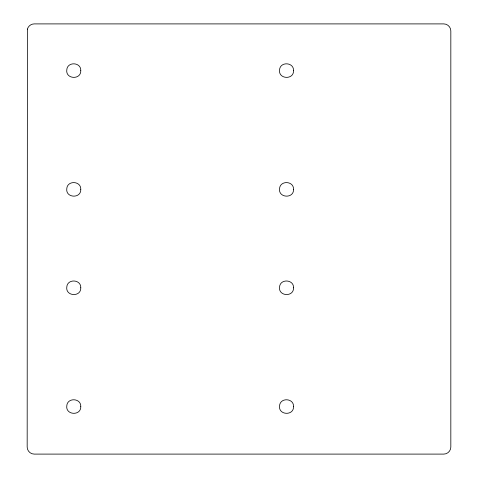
<?xml version="1.0" encoding="UTF-8"?>
<svg xmlns="http://www.w3.org/2000/svg" width="478" height="478" viewBox="0 0 478 478"><rect width="100%" height="100%" fill="white"/><g stroke="black" fill="none" stroke-linecap="round" stroke-linejoin="round"><path stroke-width="0.72" d="M80.782 70.619C81.141 80.101 65.486 79.33 66.783 69.925C67.237 61.345 81.182 62.032 80.782 70.619M80.782 189.396C81.141 198.872 65.486 198.101 66.783 188.696C67.237 180.116 81.182 180.804 80.782 189.396M80.782 287.798C81.141 297.274 65.486 296.503 66.783 287.105C67.237 278.519 81.182 279.206 80.782 287.798M80.782 406.569C81.141 416.051 65.486 415.28 66.783 405.876C67.237 397.296 81.182 397.983 80.782 406.569M293.54 70.619C293.904 80.101 278.244 79.33 279.546 69.925C280 61.345 293.946 62.032 293.54 70.619M293.54 189.396C293.904 198.872 278.244 198.101 279.546 188.696C280 180.116 293.946 180.804 293.54 189.396M293.54 287.798C293.904 297.274 278.244 296.503 279.546 287.105C280 278.519 293.946 279.206 293.54 287.798M293.54 406.569C293.904 416.051 278.244 415.28 279.546 405.876C280 397.296 293.946 397.983 293.54 406.569M27.413 29.098L27.174 447.085C27.15 450.838 30.431 454.124 34.189 454.1L443.811 454.1C447.569 454.124 450.85 450.838 450.826 447.085L450.826 30.915C450.85 27.162 447.569 23.876 443.811 23.9L34.189 23.9C31.088 23.918 28.232 26.111 27.413 29.098"/></g></svg>
